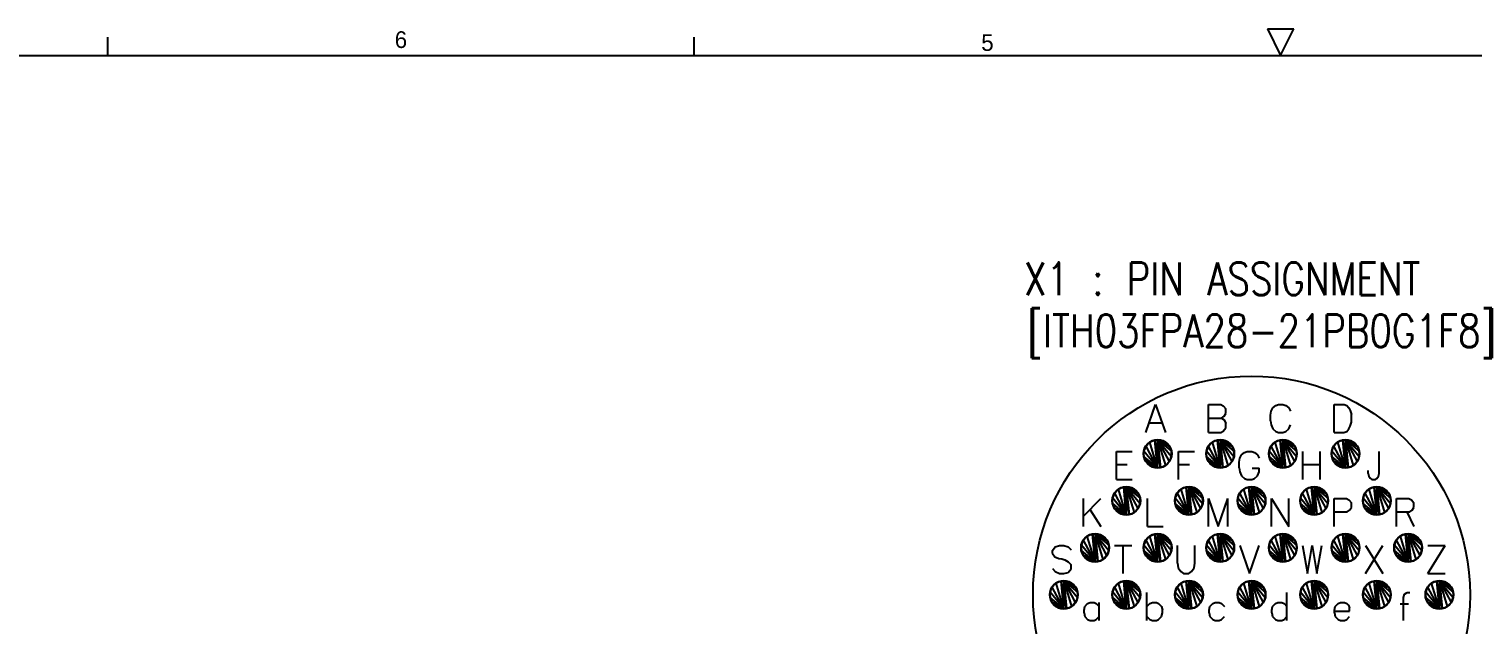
# Model space of a CAD drawing. Header units: millimetres. Extents: x 1063 to 1621, y 404 to 836.
# Drawn here: x 1199.6 to 1363.7, y 758.9 to 826.5 of the extents above; entities that cross this region are included whole.
import ezdxf

# ---------------------------------------------------------------- set-up
doc = ezdxf.new("R2010")
doc.units = ezdxf.units.MM
doc.layers.add('현배선도', color=7, linetype='Continuous')
doc.styles.add('ROMANS', font='txt', dxfattribs={"height": 0.2})
doc.styles.get("Standard").update_dxf_attribs({"font": 'txt.shx', "bigfont": 'whgtxt.shx'})

msp = doc.modelspace()

# ---------------------------------------------------------------- linework, layer by layer
at = {"color": 6, "linetype": 'Continuous'}
for p, q in [((1208.61, 823.49), (1208.61, 825.59)), ((1275.28, 823.49), (1275.28, 825.59))]:
    msp.add_line(p, q, dxfattribs=at)
at = {"color": 2, "linetype": 'Continuous'}
for p, q in [((1340.46, 826.51), (1343.46, 826.51)), ((1340.46, 826.51), (1341.96, 823.49)), ((1341.96, 823.49), (1343.46, 826.51))]:
    msp.add_line(p, q, dxfattribs=at)
at = {"color": 5, "linetype": 'Continuous'}
msp.add_line((1075.26, 823.49), (1608.66, 823.49), dxfattribs=at)
at = {"color": 7, "linetype": 'Continuous'}
for p, q in [((1326.64, 780.67), (1327.74, 783.84)), ((1327.74, 783.84), (1328.85, 780.67)), ((1333.76, 783.84), (1335.15, 783.84)), ((1333.76, 780.67), (1333.76, 783.84)), ((1335.15, 783.84), (1335.44, 783.69)), ((1335.44, 783.69), (1335.72, 783.33)), ((1335.52, 782.51), (1335.72, 782.82)), ((1335.72, 782.82), (1335.72, 783.33)), ((1340.79, 782.61), (1340.87, 783.07)), ((1340.87, 783.07), (1341.08, 783.48)), ((1341.08, 783.48), (1341.41, 783.74)), ((1341.41, 783.74), (1341.73, 783.84)), ((1341.73, 783.84), (1342.22, 783.84)), ((1342.22, 783.84), (1342.55, 783.74)), ((1342.55, 783.74), (1342.88, 783.48)), ((1342.88, 783.48), (1343.08, 783.07)), ((1348.03, 783.84), (1349.18, 783.84)), ((1348.03, 780.67), (1348.03, 783.84)), ((1349.18, 783.84), (1349.47, 783.74)), ((1349.47, 783.74), (1349.71, 783.48)), ((1349.71, 783.48), (1349.88, 783.17)), ((1349.88, 783.17), (1350, 782.71)), ((1327.01, 781.74), (1328.48, 781.74)), ((1333.76, 782.3), (1335.23, 782.3)), ((1335.23, 782.3), (1335.52, 782.51)), ((1335.23, 782.3), (1335.52, 782.1)), ((1335.44, 780.82), (1335.72, 781.18)), ((1335.52, 782.1), (1335.72, 781.69)), ((1335.72, 781.18), (1335.72, 781.69)), ((1340.79, 782), (1340.79, 782.61)), ((1340.79, 782), (1340.87, 781.54)), ((1340.87, 781.54), (1341.08, 781.08)), ((1342.88, 781.08), (1343.08, 781.54)), ((1349.71, 781.08), (1349.88, 781.38)), ((1349.88, 781.38), (1350, 781.84)), ((1350, 781.84), (1350, 782.71)), ((1327.66, 779.79), (1327.97, 778.24)), ((1327.66, 779.79), (1327.97, 778.24)), ((1333.76, 780.67), (1335.15, 780.67)), ((1334.78, 779.79), (1335.09, 778.24)), ((1334.78, 779.79), (1335.09, 778.24)), ((1335.15, 780.67), (1335.44, 780.82)), ((1341.08, 781.08), (1341.41, 780.77)), ((1341.41, 780.77), (1341.73, 780.67)), ((1341.73, 780.67), (1342.22, 780.67)), ((1341.9, 779.79), (1342.21, 778.24)), ((1341.9, 779.79), (1342.21, 778.24)), ((1342.22, 780.67), (1342.55, 780.77)), ((1342.55, 780.77), (1342.88, 781.08)), ((1348.03, 780.67), (1349.18, 780.67)), ((1349.02, 779.79), (1349.33, 778.24)), ((1349.02, 779.79), (1349.33, 778.24)), ((1349.14, 780.67), (1349.47, 780.77)), ((1349.47, 780.77), (1349.71, 781.08)), ((1323.28, 778.5), (1325.08, 778.5)), ((1323.28, 775.33), (1323.28, 778.5)), ((1327.97, 778.24), (1328.28, 776.68)), ((1327.97, 778.24), (1328.28, 776.68)), ((1330.36, 778.5), (1332.16, 778.5)), ((1330.36, 775.33), (1330.36, 778.5)), ((1335.09, 778.24), (1335.4, 776.68)), ((1335.09, 778.24), (1335.4, 776.68)), ((1337.32, 777.73), (1337.52, 778.14)), ((1337.52, 778.14), (1337.85, 778.4)), ((1337.85, 778.4), (1338.17, 778.5)), ((1338.17, 778.5), (1338.67, 778.5)), ((1338.67, 778.5), (1338.99, 778.4)), ((1338.99, 778.4), (1339.32, 778.14)), ((1339.32, 778.14), (1339.52, 777.73)), ((1342.21, 778.24), (1342.52, 776.68)), ((1342.21, 778.24), (1342.52, 776.68)), ((1344.48, 775.33), (1344.48, 778.5)), ((1346.44, 775.33), (1346.44, 778.5)), ((1349.33, 778.24), (1349.64, 776.68)), ((1349.33, 778.24), (1349.64, 776.68)), ((1353.15, 775.99), (1353.15, 778.5)), ((1323.28, 777.02), (1324.51, 777.02)), ((1330.36, 777.02), (1331.59, 777.02)), ((1337.23, 777.27), (1337.32, 777.73)), ((1337.23, 776.66), (1337.23, 777.27)), ((1337.23, 776.66), (1337.32, 776.2)), ((1338.71, 776.61), (1339.52, 776.61)), ((1339.52, 776.2), (1339.52, 776.61)), ((1344.48, 777.02), (1346.44, 777.02)), ((1351.92, 775.99), (1351.92, 776.35)), ((1323.28, 775.33), (1325.08, 775.33)), ((1337.32, 776.2), (1337.52, 775.74)), ((1337.52, 775.74), (1337.85, 775.43)), ((1337.85, 775.43), (1338.17, 775.33)), ((1338.17, 775.33), (1338.67, 775.33)), ((1338.67, 775.33), (1338.99, 775.43)), ((1338.99, 775.43), (1339.32, 775.74)), ((1339.32, 775.74), (1339.52, 776.2)), ((1351.92, 775.99), (1352, 775.69)), ((1352, 775.69), (1352.13, 775.48)), ((1352.13, 775.48), (1352.33, 775.33)), ((1352.33, 775.33), (1352.74, 775.33)), ((1352.74, 775.33), (1352.9, 775.43)), ((1352.9, 775.43), (1353.07, 775.69)), ((1353.07, 775.69), (1353.15, 775.99)), ((1319.56, 769.99), (1319.56, 773.16)), ((1319.56, 771.17), (1321.52, 773.16)), ((1324.11, 774.45), (1324.41, 772.9)), ((1324.11, 774.45), (1324.41, 772.9)), ((1326.81, 769.99), (1326.81, 773.16)), ((1331.22, 774.45), (1331.53, 772.9)), ((1331.22, 774.45), (1331.53, 772.9)), ((1333.76, 773.16), (1334.86, 769.99)), ((1333.76, 769.99), (1333.76, 773.16)), ((1334.86, 769.99), (1335.97, 773.16)), ((1335.97, 769.99), (1335.97, 773.16)), ((1338.34, 774.45), (1338.65, 772.9)), ((1338.34, 774.45), (1338.65, 772.9)), ((1340.92, 769.99), (1340.92, 773.16)), ((1340.92, 773.16), (1342.88, 769.99)), ((1342.88, 769.99), (1342.88, 773.16)), ((1345.46, 774.45), (1345.77, 772.9)), ((1345.46, 774.45), (1345.77, 772.9)), ((1348.03, 773.16), (1349.43, 773.16)), ((1348.03, 769.99), (1348.03, 773.16)), ((1349.43, 773.16), (1349.71, 773.01)), ((1349.71, 773.01), (1350, 772.65)), ((1352.58, 774.45), (1352.89, 772.9)), ((1352.58, 774.45), (1352.89, 772.9)), ((1355.15, 773.16), (1356.54, 773.16)), ((1355.15, 769.99), (1355.15, 773.16)), ((1356.54, 773.16), (1356.83, 773.01)), ((1356.83, 773.01), (1357.12, 772.65)), ((1320.3, 771.88), (1321.52, 769.99)), ((1324.41, 772.9), (1324.72, 771.34)), ((1324.41, 772.9), (1324.72, 771.34)), ((1331.53, 772.9), (1331.84, 771.34)), ((1331.53, 772.9), (1331.84, 771.34)), ((1338.65, 772.9), (1338.96, 771.34)), ((1338.65, 772.9), (1338.96, 771.34)), ((1345.77, 772.9), (1346.08, 771.34)), ((1345.77, 772.9), (1346.08, 771.34)), ((1348.03, 771.63), (1349.51, 771.63)), ((1349.51, 771.63), (1349.79, 771.83)), ((1349.79, 771.83), (1350, 772.14)), ((1350, 772.14), (1350, 772.65)), ((1352.89, 772.9), (1353.2, 771.34)), ((1352.89, 772.9), (1353.2, 771.34)), ((1355.15, 771.63), (1356.63, 771.63)), ((1356.3, 771.63), (1357.12, 769.99)), ((1356.63, 771.63), (1356.91, 771.83)), ((1356.91, 771.83), (1357.12, 772.14)), ((1357.12, 772.14), (1357.12, 772.65)), ((1326.81, 769.99), (1328.61, 769.99)), ((1320.55, 769.11), (1320.86, 767.56)), ((1320.55, 769.11), (1320.86, 767.56)), ((1327.66, 769.11), (1327.97, 767.56)), ((1327.66, 769.11), (1327.97, 767.56)), ((1334.78, 769.11), (1335.09, 767.56)), ((1334.78, 769.11), (1335.09, 767.56)), ((1341.9, 769.11), (1342.21, 767.56)), ((1341.9, 769.11), (1342.21, 767.56)), ((1349.02, 769.11), (1349.33, 767.56)), ((1349.02, 769.11), (1349.33, 767.56)), ((1356.14, 769.11), (1356.45, 767.56)), ((1356.14, 769.11), (1356.45, 767.56)), ((1316, 767.26), (1316.33, 767.67)), ((1316, 766.9), (1316, 767.26)), ((1316, 766.9), (1316.29, 766.54)), ((1316.29, 766.54), (1316.74, 766.34)), ((1316.33, 767.67), (1316.82, 767.82)), ((1316.82, 767.82), (1317.31, 767.82)), ((1317.31, 767.82), (1317.8, 767.67)), ((1317.8, 767.67), (1318.13, 767.31)), ((1320.86, 767.56), (1321.16, 766)), ((1320.86, 767.56), (1321.16, 766)), ((1323.08, 767.82), (1325.05, 767.82)), ((1324.06, 764.65), (1324.06, 767.82)), ((1327.97, 767.56), (1328.28, 766)), ((1327.97, 767.56), (1328.28, 766)), ((1330.24, 765.83), (1330.24, 767.82)), ((1332.2, 765.83), (1332.2, 767.82)), ((1335.09, 767.56), (1335.4, 766)), ((1335.09, 767.56), (1335.4, 766)), ((1337.32, 767.82), (1338.42, 764.65)), ((1338.42, 764.65), (1339.52, 767.82)), ((1342.21, 767.56), (1342.52, 766)), ((1342.21, 767.56), (1342.52, 766)), ((1344.43, 767.82), (1345.01, 764.65)), ((1345.01, 764.65), (1345.54, 767.82)), ((1345.54, 767.82), (1346.07, 764.65)), ((1346.07, 764.65), (1346.64, 767.82)), ((1349.33, 767.56), (1349.64, 766)), ((1349.33, 767.56), (1349.64, 766)), ((1351.59, 767.82), (1353.56, 764.65)), ((1351.59, 764.65), (1353.56, 767.82)), ((1356.45, 767.56), (1356.76, 766)), ((1356.45, 767.56), (1356.76, 766)), ((1358.71, 767.82), (1360.68, 767.82)), ((1358.71, 764.65), (1360.68, 767.82)), ((1316, 765.21), (1316.33, 764.86)), ((1316.33, 764.86), (1316.82, 764.65)), ((1316.74, 766.34), (1317.06, 766.29)), ((1317.06, 766.29), (1317.43, 766.19)), ((1317.31, 764.65), (1317.8, 764.75)), ((1317.43, 766.19), (1317.8, 765.98)), ((1317.8, 765.98), (1318.13, 765.62)), ((1317.8, 764.75), (1318.13, 765.16)), ((1318.13, 765.16), (1318.13, 765.62)), ((1330.24, 765.83), (1330.32, 765.27)), ((1330.32, 765.27), (1330.61, 764.86)), ((1330.61, 764.86), (1330.93, 764.65)), ((1331.51, 764.65), (1331.83, 764.86)), ((1331.83, 764.86), (1332.12, 765.27)), ((1332.12, 765.27), (1332.2, 765.83)), ((1316.82, 764.65), (1317.31, 764.65)), ((1316.99, 763.77), (1317.3, 762.22)), ((1316.99, 763.77), (1317.3, 762.22)), ((1324.11, 763.77), (1324.41, 762.22)), ((1324.11, 763.77), (1324.41, 762.22)), ((1330.93, 764.65), (1331.51, 764.65)), ((1331.22, 763.77), (1331.53, 762.22)), ((1331.22, 763.77), (1331.53, 762.22)), ((1338.34, 763.77), (1338.65, 762.22)), ((1338.34, 763.77), (1338.65, 762.22)), ((1345.46, 763.77), (1345.77, 762.22)), ((1345.46, 763.77), (1345.77, 762.22)), ((1352.58, 763.77), (1352.89, 762.22)), ((1352.58, 763.77), (1352.89, 762.22)), ((1358.71, 764.65), (1360.68, 764.65)), ((1359.7, 763.77), (1360.01, 762.22)), ((1359.7, 763.77), (1360.01, 762.22)), ((1317.3, 762.22), (1317.61, 760.66)), ((1317.3, 762.22), (1317.61, 760.66)), ((1324.41, 762.22), (1324.72, 760.66)), ((1324.41, 762.22), (1324.72, 760.66)), ((1326.76, 759.3), (1326.76, 762.47)), ((1331.53, 762.22), (1331.84, 760.66)), ((1331.53, 762.22), (1331.84, 760.66)), ((1338.65, 762.22), (1338.96, 760.66)), ((1338.65, 762.22), (1338.96, 760.66)), ((1342.67, 759.3), (1342.67, 762.47)), ((1345.77, 762.22), (1346.08, 760.66)), ((1345.77, 762.22), (1346.08, 760.66)), ((1352.89, 762.22), (1353.2, 760.66)), ((1352.89, 762.22), (1353.2, 760.66)), ((1355.93, 761.91), (1356.05, 762.31)), ((1355.93, 759.3), (1355.93, 761.91)), ((1356.05, 762.31), (1356.34, 762.47)), ((1356.34, 762.47), (1356.63, 762.47)), ((1360.01, 762.22), (1360.32, 760.66)), ((1360.01, 762.22), (1360.32, 760.66)), ((1319.6, 760.47), (1319.68, 760.88)), ((1319.6, 760.17), (1319.6, 760.47)), ((1319.6, 760.17), (1319.68, 759.76)), ((1319.68, 760.88), (1320.01, 761.24)), ((1320.01, 761.24), (1320.3, 761.34)), ((1320.3, 761.34), (1320.75, 761.34)), ((1320.75, 761.34), (1320.99, 761.24)), ((1320.99, 761.24), (1321.32, 760.88)), ((1321.32, 759.3), (1321.32, 761.34)), ((1326.76, 760.88), (1327.09, 761.24)), ((1327.09, 761.24), (1327.38, 761.34)), ((1327.38, 761.34), (1327.83, 761.34)), ((1327.83, 761.34), (1328.07, 761.24)), ((1328.07, 761.24), (1328.4, 760.88)), ((1328.4, 760.88), (1328.52, 760.47)), ((1328.4, 759.76), (1328.52, 760.17)), ((1328.52, 760.17), (1328.52, 760.47)), ((1333.84, 760.47), (1333.92, 760.88)), ((1333.84, 760.17), (1333.84, 760.47)), ((1333.84, 760.17), (1333.92, 759.76)), ((1333.92, 760.88), (1334.25, 761.24)), ((1334.25, 761.24), (1334.53, 761.34)), ((1334.53, 761.34), (1334.98, 761.34)), ((1334.98, 761.34), (1335.23, 761.24)), ((1335.23, 761.24), (1335.56, 760.88)), ((1340.96, 760.47), (1341.04, 760.88)), ((1340.96, 760.17), (1340.96, 760.47)), ((1340.96, 760.17), (1341.04, 759.76)), ((1341.04, 760.88), (1341.37, 761.24)), ((1341.37, 761.24), (1341.65, 761.34)), ((1341.65, 761.34), (1342.1, 761.34)), ((1342.1, 761.34), (1342.35, 761.24)), ((1342.35, 761.24), (1342.67, 760.88)), ((1348.08, 760.47), (1348.16, 760.88)), ((1348.08, 760.17), (1348.08, 760.47)), ((1348.08, 760.37), (1349.79, 760.37)), ((1348.08, 760.17), (1348.16, 759.76)), ((1348.16, 760.88), (1348.48, 761.24)), ((1348.48, 761.24), (1348.77, 761.34)), ((1348.77, 761.34), (1349.22, 761.34)), ((1349.22, 761.34), (1349.47, 761.24)), ((1349.47, 761.24), (1349.67, 761.04)), ((1349.67, 761.04), (1349.79, 760.73)), ((1349.79, 760.37), (1349.79, 760.73)), ((1355.56, 761.19), (1356.5, 761.19)), ((1319.68, 759.76), (1320.01, 759.4)), ((1320.01, 759.4), (1320.3, 759.3)), ((1320.3, 759.3), (1320.75, 759.3)), ((1320.75, 759.3), (1320.99, 759.4)), ((1320.99, 759.4), (1321.32, 759.76)), ((1326.76, 759.76), (1327.09, 759.4)), ((1327.09, 759.4), (1327.38, 759.3)), ((1327.38, 759.3), (1327.83, 759.3)), ((1327.83, 759.3), (1328.07, 759.4)), ((1328.07, 759.4), (1328.4, 759.76)), ((1333.92, 759.76), (1334.25, 759.4)), ((1334.25, 759.4), (1334.53, 759.3)), ((1334.53, 759.3), (1334.98, 759.3)), ((1334.98, 759.3), (1335.23, 759.4)), ((1335.23, 759.4), (1335.56, 759.76)), ((1341.04, 759.76), (1341.37, 759.4)), ((1341.37, 759.4), (1341.65, 759.3)), ((1341.65, 759.3), (1342.1, 759.3)), ((1342.1, 759.3), (1342.35, 759.4)), ((1342.35, 759.4), (1342.67, 759.76)), ((1348.16, 759.76), (1348.48, 759.4)), ((1348.48, 759.4), (1348.77, 759.3)), ((1348.77, 759.3), (1349.22, 759.3)), ((1349.22, 759.3), (1349.47, 759.4)), ((1349.47, 759.4), (1349.79, 759.76))]:
    msp.add_line(p, q, dxfattribs=at)
for points in [[(1327.97, 776.65), (1326.66, 779.12), (1326.85, 779.36), (1327.09, 779.55)], [(1327.97, 776.65), (1327.09, 779.55), (1327.37, 779.7), (1327.66, 779.79)], [(1327.97, 779.82), (1327.97, 778.24), (1327.66, 779.79)], [(1327.97, 776.65), (1327.66, 779.79), (1327.97, 778.24)], [(1327.97, 779.82), (1328.28, 779.79), (1328.58, 779.7), (1328.86, 779.55)], [(1327.97, 779.82), (1328.86, 779.55), (1329.1, 779.36), (1329.29, 779.12)], [(1327.97, 779.82), (1329.29, 779.12), (1329.44, 778.84), (1329.53, 778.55)], [(1327.97, 779.82), (1329.53, 778.55), (1329.56, 778.24), (1329.53, 777.93)], [(1327.97, 779.82), (1329.53, 777.93), (1329.44, 777.63), (1329.29, 777.36)], [(1327.97, 779.82), (1329.29, 777.36), (1329.1, 777.11), (1328.86, 776.92)], [(1327.97, 779.82), (1328.86, 776.92), (1328.58, 776.77), (1328.28, 776.68)], [(1327.97, 779.82), (1328.28, 776.68), (1327.97, 778.24)], [(1335.09, 776.65), (1333.77, 779.12), (1333.97, 779.36), (1334.21, 779.55)], [(1335.09, 776.65), (1334.21, 779.55), (1334.49, 779.7), (1334.78, 779.79)], [(1335.09, 779.82), (1335.09, 778.24), (1334.78, 779.79)], [(1335.09, 776.65), (1334.78, 779.79), (1335.09, 778.24)], [(1335.09, 779.82), (1335.4, 779.79), (1335.7, 779.7), (1335.97, 779.55)], [(1335.09, 779.82), (1335.97, 779.55), (1336.21, 779.36), (1336.41, 779.12)], [(1335.09, 779.82), (1336.41, 779.12), (1336.56, 778.84), (1336.65, 778.55)], [(1335.09, 779.82), (1336.65, 778.55), (1336.68, 778.24), (1336.65, 777.93)], [(1335.09, 779.82), (1336.65, 777.93), (1336.56, 777.63), (1336.41, 777.36)], [(1335.09, 779.82), (1336.41, 777.36), (1336.21, 777.11), (1335.97, 776.92)], [(1335.09, 779.82), (1335.97, 776.92), (1335.7, 776.77), (1335.4, 776.68)], [(1335.09, 779.82), (1335.4, 776.68), (1335.09, 778.24)], [(1342.21, 776.65), (1340.89, 779.12), (1341.09, 779.36), (1341.33, 779.55)], [(1342.21, 776.65), (1341.33, 779.55), (1341.6, 779.7), (1341.9, 779.79)], [(1342.21, 779.82), (1342.21, 778.24), (1341.9, 779.79)], [(1342.21, 776.65), (1341.9, 779.79), (1342.21, 778.24)], [(1342.21, 779.82), (1342.52, 779.79), (1342.82, 779.7), (1343.09, 779.55)], [(1342.21, 779.82), (1343.09, 779.55), (1343.33, 779.36), (1343.53, 779.12)], [(1342.21, 779.82), (1343.53, 779.12), (1343.68, 778.84), (1343.77, 778.55)], [(1342.21, 779.82), (1343.77, 778.55), (1343.8, 778.24), (1343.77, 777.93)], [(1342.21, 779.82), (1343.77, 777.93), (1343.68, 777.63), (1343.53, 777.36)], [(1342.21, 779.82), (1343.53, 777.36), (1343.33, 777.11), (1343.09, 776.92)], [(1342.21, 779.82), (1343.09, 776.92), (1342.82, 776.77), (1342.52, 776.68)], [(1342.21, 779.82), (1342.52, 776.68), (1342.21, 778.24)], [(1349.33, 776.65), (1348.01, 779.12), (1348.21, 779.36), (1348.45, 779.55)], [(1349.33, 776.65), (1348.45, 779.55), (1348.72, 779.7), (1349.02, 779.79)], [(1349.33, 779.82), (1349.33, 778.24), (1349.02, 779.79)], [(1349.33, 776.65), (1349.02, 779.79), (1349.33, 778.24)], [(1349.33, 779.82), (1349.64, 779.79), (1349.94, 779.7), (1350.21, 779.55)], [(1349.33, 779.82), (1350.21, 779.55), (1350.45, 779.36), (1350.65, 779.12)], [(1349.33, 779.82), (1350.65, 779.12), (1350.8, 778.84), (1350.89, 778.55)], [(1349.33, 779.82), (1350.89, 778.55), (1350.92, 778.24), (1350.89, 777.93)], [(1349.33, 779.82), (1350.89, 777.93), (1350.8, 777.63), (1350.65, 777.36)], [(1349.33, 779.82), (1350.65, 777.36), (1350.45, 777.11), (1350.21, 776.92)], [(1349.33, 779.82), (1350.21, 776.92), (1349.94, 776.77), (1349.64, 776.68)], [(1349.33, 779.82), (1349.64, 776.68), (1349.33, 778.24)], [(1327.97, 776.65), (1326.42, 777.93), (1326.39, 778.24), (1326.42, 778.55)], [(1327.97, 776.65), (1326.42, 778.55), (1326.51, 778.84), (1326.66, 779.12)], [(1327.97, 776.65), (1326.66, 777.36), (1326.51, 777.63), (1326.42, 777.93)], [(1327.97, 776.65), (1327.97, 778.24), (1328.28, 776.68)], [(1335.09, 776.65), (1333.54, 777.93), (1333.51, 778.24), (1333.54, 778.55)], [(1335.09, 776.65), (1333.54, 778.55), (1333.63, 778.84), (1333.77, 779.12)], [(1335.09, 776.65), (1333.77, 777.36), (1333.63, 777.63), (1333.54, 777.93)], [(1335.09, 776.65), (1335.09, 778.24), (1335.4, 776.68)], [(1342.21, 776.65), (1340.66, 777.93), (1340.63, 778.24), (1340.66, 778.55)], [(1342.21, 776.65), (1340.66, 778.55), (1340.75, 778.84), (1340.89, 779.12)], [(1342.21, 776.65), (1340.89, 777.36), (1340.75, 777.63), (1340.66, 777.93)], [(1342.21, 776.65), (1342.21, 778.24), (1342.52, 776.68)], [(1349.33, 776.65), (1347.77, 777.93), (1347.74, 778.24), (1347.77, 778.55)], [(1349.33, 776.65), (1347.77, 778.55), (1347.87, 778.84), (1348.01, 779.12)], [(1349.33, 776.65), (1348.01, 777.36), (1347.87, 777.63), (1347.77, 777.93)], [(1349.33, 776.65), (1349.33, 778.24), (1349.64, 776.68)], [(1327.97, 776.65), (1327.09, 776.92), (1326.85, 777.11), (1326.66, 777.36)], [(1327.97, 776.65), (1327.66, 776.68), (1327.37, 776.77), (1327.09, 776.92)], [(1335.09, 776.65), (1334.21, 776.92), (1333.97, 777.11), (1333.77, 777.36)], [(1335.09, 776.65), (1334.78, 776.68), (1334.49, 776.77), (1334.21, 776.92)], [(1342.21, 776.65), (1341.33, 776.92), (1341.09, 777.11), (1340.89, 777.36)], [(1342.21, 776.65), (1341.9, 776.68), (1341.6, 776.77), (1341.33, 776.92)], [(1349.33, 776.65), (1348.45, 776.92), (1348.21, 777.11), (1348.01, 777.36)], [(1349.33, 776.65), (1349.02, 776.68), (1348.72, 776.77), (1348.45, 776.92)], [(1324.41, 771.31), (1322.86, 772.59), (1322.83, 772.9), (1322.86, 773.21)], [(1324.41, 771.31), (1322.86, 773.21), (1322.95, 773.5), (1323.1, 773.78)], [(1324.41, 771.31), (1323.1, 773.78), (1323.29, 774.02), (1323.53, 774.22)], [(1324.41, 771.31), (1323.53, 774.22), (1323.81, 774.36), (1324.11, 774.45)], [(1324.41, 774.48), (1324.41, 772.9), (1324.11, 774.45)], [(1324.41, 771.31), (1324.11, 774.45), (1324.41, 772.9)], [(1324.41, 774.48), (1324.72, 774.45), (1325.02, 774.36), (1325.3, 774.22)], [(1324.41, 774.48), (1325.3, 774.22), (1325.54, 774.02), (1325.73, 773.78)], [(1324.41, 774.48), (1325.73, 773.78), (1325.88, 773.5), (1325.97, 773.21)], [(1324.41, 774.48), (1325.97, 773.21), (1326, 772.9), (1325.97, 772.59)], [(1324.41, 774.48), (1325.97, 772.59), (1325.88, 772.29), (1325.73, 772.02)], [(1324.41, 774.48), (1325.73, 772.02), (1325.54, 771.78), (1325.3, 771.58)], [(1324.41, 774.48), (1325.3, 771.58), (1325.02, 771.43), (1324.72, 771.34)], [(1324.41, 774.48), (1324.72, 771.34), (1324.41, 772.9)], [(1331.53, 771.31), (1329.98, 772.59), (1329.95, 772.9), (1329.98, 773.21)], [(1331.53, 771.31), (1329.98, 773.21), (1330.07, 773.5), (1330.22, 773.78)], [(1331.53, 771.31), (1330.22, 773.78), (1330.41, 774.02), (1330.65, 774.22)], [(1331.53, 771.31), (1330.65, 774.22), (1330.93, 774.36), (1331.22, 774.45)], [(1331.53, 774.48), (1331.53, 772.9), (1331.22, 774.45)], [(1331.53, 771.31), (1331.22, 774.45), (1331.53, 772.9)], [(1331.53, 774.48), (1331.84, 774.45), (1332.14, 774.36), (1332.41, 774.22)], [(1331.53, 774.48), (1332.41, 774.22), (1332.65, 774.02), (1332.85, 773.78)], [(1331.53, 774.48), (1332.85, 773.78), (1333, 773.5), (1333.09, 773.21)], [(1331.53, 774.48), (1333.09, 773.21), (1333.12, 772.9), (1333.09, 772.59)], [(1331.53, 774.48), (1333.09, 772.59), (1333, 772.29), (1332.85, 772.02)], [(1331.53, 774.48), (1332.85, 772.02), (1332.65, 771.78), (1332.41, 771.58)], [(1331.53, 774.48), (1332.41, 771.58), (1332.14, 771.43), (1331.84, 771.34)], [(1331.53, 774.48), (1331.84, 771.34), (1331.53, 772.9)], [(1338.65, 771.31), (1337.1, 772.59), (1337.07, 772.9), (1337.1, 773.21)], [(1338.65, 771.31), (1337.1, 773.21), (1337.19, 773.5), (1337.33, 773.78)], [(1338.65, 771.31), (1337.33, 773.78), (1337.53, 774.02), (1337.77, 774.22)], [(1338.65, 771.31), (1337.77, 774.22), (1338.05, 774.36), (1338.34, 774.45)], [(1338.65, 774.48), (1338.65, 772.9), (1338.34, 774.45)], [(1338.65, 771.31), (1338.34, 774.45), (1338.65, 772.9)], [(1338.65, 774.48), (1338.96, 774.45), (1339.26, 774.36), (1339.53, 774.22)], [(1338.65, 774.48), (1339.53, 774.22), (1339.77, 774.02), (1339.97, 773.78)], [(1338.65, 774.48), (1339.97, 773.78), (1340.12, 773.5), (1340.21, 773.21)], [(1338.65, 774.48), (1340.21, 773.21), (1340.24, 772.9), (1340.21, 772.59)], [(1338.65, 774.48), (1340.21, 772.59), (1340.12, 772.29), (1339.97, 772.02)], [(1338.65, 774.48), (1339.97, 772.02), (1339.77, 771.78), (1339.53, 771.58)], [(1338.65, 774.48), (1339.53, 771.58), (1339.26, 771.43), (1338.96, 771.34)], [(1338.65, 774.48), (1338.96, 771.34), (1338.65, 772.9)], [(1345.77, 771.31), (1344.22, 772.59), (1344.19, 772.9), (1344.22, 773.21)], [(1345.77, 771.31), (1344.22, 773.21), (1344.31, 773.5), (1344.45, 773.78)], [(1345.77, 771.31), (1344.45, 773.78), (1344.65, 774.02), (1344.89, 774.22)], [(1345.77, 771.31), (1344.89, 774.22), (1345.16, 774.36), (1345.46, 774.45)], [(1345.77, 774.48), (1345.77, 772.9), (1345.46, 774.45)], [(1345.77, 771.31), (1345.46, 774.45), (1345.77, 772.9)], [(1345.77, 774.48), (1346.08, 774.45), (1346.38, 774.36), (1346.65, 774.22)], [(1345.77, 774.48), (1346.65, 774.22), (1346.89, 774.02), (1347.09, 773.78)], [(1345.77, 774.48), (1347.09, 773.78), (1347.24, 773.5), (1347.33, 773.21)], [(1345.77, 774.48), (1347.33, 773.21), (1347.36, 772.9), (1347.33, 772.59)], [(1345.77, 774.48), (1347.33, 772.59), (1347.24, 772.29), (1347.09, 772.02)], [(1345.77, 774.48), (1347.09, 772.02), (1346.89, 771.78), (1346.65, 771.58)], [(1345.77, 774.48), (1346.65, 771.58), (1346.38, 771.43), (1346.08, 771.34)], [(1345.77, 774.48), (1346.08, 771.34), (1345.77, 772.9)], [(1352.89, 771.31), (1351.33, 772.59), (1351.3, 772.9), (1351.33, 773.21)], [(1352.89, 771.31), (1351.33, 773.21), (1351.42, 773.5), (1351.57, 773.78)], [(1352.89, 771.31), (1351.57, 773.78), (1351.77, 774.02), (1352.01, 774.22)], [(1352.89, 771.31), (1352.01, 774.22), (1352.28, 774.36), (1352.58, 774.45)], [(1352.89, 774.48), (1352.89, 772.9), (1352.58, 774.45)], [(1352.89, 771.31), (1352.58, 774.45), (1352.89, 772.9)], [(1352.89, 774.48), (1353.2, 774.45), (1353.5, 774.36), (1353.77, 774.22)], [(1352.89, 774.48), (1353.77, 774.22), (1354.01, 774.02), (1354.21, 773.78)], [(1352.89, 774.48), (1354.21, 773.78), (1354.35, 773.5), (1354.44, 773.21)], [(1352.89, 774.48), (1354.44, 773.21), (1354.48, 772.9), (1354.44, 772.59)], [(1352.89, 774.48), (1354.44, 772.59), (1354.35, 772.29), (1354.21, 772.02)], [(1352.89, 774.48), (1354.21, 772.02), (1354.01, 771.78), (1353.77, 771.58)], [(1352.89, 774.48), (1353.77, 771.58), (1353.5, 771.43), (1353.2, 771.34)], [(1352.89, 774.48), (1353.2, 771.34), (1352.89, 772.9)], [(1324.41, 771.31), (1323.1, 772.02), (1322.95, 772.29), (1322.86, 772.59)], [(1324.41, 771.31), (1323.53, 771.58), (1323.29, 771.78), (1323.1, 772.02)], [(1324.41, 771.31), (1324.11, 771.34), (1323.81, 771.43), (1323.53, 771.58)], [(1324.41, 771.31), (1324.41, 772.9), (1324.72, 771.34)], [(1331.53, 771.31), (1330.22, 772.02), (1330.07, 772.29), (1329.98, 772.59)], [(1331.53, 771.31), (1330.65, 771.58), (1330.41, 771.78), (1330.22, 772.02)], [(1331.53, 771.31), (1331.22, 771.34), (1330.93, 771.43), (1330.65, 771.58)], [(1331.53, 771.31), (1331.53, 772.9), (1331.84, 771.34)], [(1338.65, 771.31), (1337.33, 772.02), (1337.19, 772.29), (1337.1, 772.59)], [(1338.65, 771.31), (1337.77, 771.58), (1337.53, 771.78), (1337.33, 772.02)], [(1338.65, 771.31), (1338.34, 771.34), (1338.05, 771.43), (1337.77, 771.58)], [(1338.65, 771.31), (1338.65, 772.9), (1338.96, 771.34)], [(1345.77, 771.31), (1344.45, 772.02), (1344.31, 772.29), (1344.22, 772.59)], [(1345.77, 771.31), (1344.89, 771.58), (1344.65, 771.78), (1344.45, 772.02)], [(1345.77, 771.31), (1345.46, 771.34), (1345.16, 771.43), (1344.89, 771.58)], [(1345.77, 771.31), (1345.77, 772.9), (1346.08, 771.34)], [(1352.89, 771.31), (1351.57, 772.02), (1351.42, 772.29), (1351.33, 772.59)], [(1352.89, 771.31), (1352.01, 771.58), (1351.77, 771.78), (1351.57, 772.02)], [(1352.89, 771.31), (1352.58, 771.34), (1352.28, 771.43), (1352.01, 771.58)], [(1352.89, 771.31), (1352.89, 772.9), (1353.2, 771.34)], [(1320.86, 765.97), (1319.3, 767.87), (1319.39, 768.16), (1319.54, 768.44)], [(1320.86, 765.97), (1319.54, 768.44), (1319.73, 768.68), (1319.97, 768.88)], [(1320.86, 765.97), (1319.97, 768.88), (1320.25, 769.02), (1320.55, 769.11)], [(1320.86, 769.14), (1320.86, 767.56), (1320.55, 769.11)], [(1320.86, 765.97), (1320.55, 769.11), (1320.86, 767.56)], [(1320.86, 769.14), (1321.16, 769.11), (1321.46, 769.02), (1321.74, 768.88)], [(1320.86, 769.14), (1321.74, 768.88), (1321.98, 768.68), (1322.17, 768.44)], [(1320.86, 769.14), (1322.17, 768.44), (1322.32, 768.16), (1322.41, 767.87)], [(1320.86, 769.14), (1322.41, 767.87), (1322.44, 767.56), (1322.41, 767.25)], [(1320.86, 769.14), (1322.41, 767.25), (1322.32, 766.95), (1322.17, 766.68)], [(1320.86, 769.14), (1322.17, 766.68), (1321.98, 766.44), (1321.74, 766.24)], [(1320.86, 769.14), (1321.74, 766.24), (1321.46, 766.09), (1321.16, 766)], [(1320.86, 769.14), (1321.16, 766), (1320.86, 767.56)], [(1327.97, 765.97), (1326.42, 767.87), (1326.51, 768.16), (1326.66, 768.44)], [(1327.97, 765.97), (1326.66, 768.44), (1326.85, 768.68), (1327.09, 768.88)], [(1327.97, 765.97), (1327.09, 768.88), (1327.37, 769.02), (1327.66, 769.11)], [(1327.97, 769.14), (1327.97, 767.56), (1327.66, 769.11)], [(1327.97, 765.97), (1327.66, 769.11), (1327.97, 767.56)], [(1327.97, 769.14), (1328.28, 769.11), (1328.58, 769.02), (1328.86, 768.88)], [(1327.97, 769.14), (1328.86, 768.88), (1329.1, 768.68), (1329.29, 768.44)], [(1327.97, 769.14), (1329.29, 768.44), (1329.44, 768.16), (1329.53, 767.87)], [(1327.97, 769.14), (1329.53, 767.87), (1329.56, 767.56), (1329.53, 767.25)], [(1327.97, 769.14), (1329.53, 767.25), (1329.44, 766.95), (1329.29, 766.68)], [(1327.97, 769.14), (1329.29, 766.68), (1329.1, 766.44), (1328.86, 766.24)], [(1327.97, 769.14), (1328.86, 766.24), (1328.58, 766.09), (1328.28, 766)], [(1327.97, 769.14), (1328.28, 766), (1327.97, 767.56)], [(1335.09, 765.97), (1333.54, 767.87), (1333.63, 768.16), (1333.77, 768.44)], [(1335.09, 765.97), (1333.77, 768.44), (1333.97, 768.68), (1334.21, 768.88)], [(1335.09, 765.97), (1334.21, 768.88), (1334.49, 769.02), (1334.78, 769.11)], [(1335.09, 769.14), (1335.09, 767.56), (1334.78, 769.11)], [(1335.09, 765.97), (1334.78, 769.11), (1335.09, 767.56)], [(1335.09, 769.14), (1335.4, 769.11), (1335.7, 769.02), (1335.97, 768.88)], [(1335.09, 769.14), (1335.97, 768.88), (1336.21, 768.68), (1336.41, 768.44)], [(1335.09, 769.14), (1336.41, 768.44), (1336.56, 768.16), (1336.65, 767.87)], [(1335.09, 769.14), (1336.65, 767.87), (1336.68, 767.56), (1336.65, 767.25)], [(1335.09, 769.14), (1336.65, 767.25), (1336.56, 766.95), (1336.41, 766.68)], [(1335.09, 769.14), (1336.41, 766.68), (1336.21, 766.44), (1335.97, 766.24)], [(1335.09, 769.14), (1335.97, 766.24), (1335.7, 766.09), (1335.4, 766)], [(1335.09, 769.14), (1335.4, 766), (1335.09, 767.56)], [(1342.21, 765.97), (1340.66, 767.87), (1340.75, 768.16), (1340.89, 768.44)], [(1342.21, 765.97), (1340.89, 768.44), (1341.09, 768.68), (1341.33, 768.88)], [(1342.21, 765.97), (1341.33, 768.88), (1341.6, 769.02), (1341.9, 769.11)], [(1342.21, 769.14), (1342.21, 767.56), (1341.9, 769.11)], [(1342.21, 765.97), (1341.9, 769.11), (1342.21, 767.56)], [(1342.21, 769.14), (1342.52, 769.11), (1342.82, 769.02), (1343.09, 768.88)], [(1342.21, 769.14), (1343.09, 768.88), (1343.33, 768.68), (1343.53, 768.44)], [(1342.21, 769.14), (1343.53, 768.44), (1343.68, 768.16), (1343.77, 767.87)], [(1342.21, 769.14), (1343.77, 767.87), (1343.8, 767.56), (1343.77, 767.25)], [(1342.21, 769.14), (1343.77, 767.25), (1343.68, 766.95), (1343.53, 766.68)], [(1342.21, 769.14), (1343.53, 766.68), (1343.33, 766.44), (1343.09, 766.24)], [(1342.21, 769.14), (1343.09, 766.24), (1342.82, 766.09), (1342.52, 766)], [(1342.21, 769.14), (1342.52, 766), (1342.21, 767.56)], [(1349.33, 765.97), (1347.77, 767.87), (1347.87, 768.16), (1348.01, 768.44)], [(1349.33, 765.97), (1348.01, 768.44), (1348.21, 768.68), (1348.45, 768.88)], [(1349.33, 765.97), (1348.45, 768.88), (1348.72, 769.02), (1349.02, 769.11)], [(1349.33, 769.14), (1349.33, 767.56), (1349.02, 769.11)], [(1349.33, 765.97), (1349.02, 769.11), (1349.33, 767.56)], [(1349.33, 769.14), (1349.64, 769.11), (1349.94, 769.02), (1350.21, 768.88)], [(1349.33, 769.14), (1350.21, 768.88), (1350.45, 768.68), (1350.65, 768.44)], [(1349.33, 769.14), (1350.65, 768.44), (1350.8, 768.16), (1350.89, 767.87)], [(1349.33, 769.14), (1350.89, 767.87), (1350.92, 767.56), (1350.89, 767.25)], [(1349.33, 769.14), (1350.89, 767.25), (1350.8, 766.95), (1350.65, 766.68)], [(1349.33, 769.14), (1350.65, 766.68), (1350.45, 766.44), (1350.21, 766.24)], [(1349.33, 769.14), (1350.21, 766.24), (1349.94, 766.09), (1349.64, 766)], [(1349.33, 769.14), (1349.64, 766), (1349.33, 767.56)], [(1356.45, 765.97), (1354.89, 767.87), (1354.98, 768.16), (1355.13, 768.44)], [(1356.45, 765.97), (1355.13, 768.44), (1355.33, 768.68), (1355.57, 768.88)], [(1356.45, 765.97), (1355.57, 768.88), (1355.84, 769.02), (1356.14, 769.11)], [(1356.45, 769.14), (1356.45, 767.56), (1356.14, 769.11)], [(1356.45, 765.97), (1356.14, 769.11), (1356.45, 767.56)], [(1356.45, 769.14), (1356.76, 769.11), (1357.06, 769.02), (1357.33, 768.88)], [(1356.45, 769.14), (1357.33, 768.88), (1357.57, 768.68), (1357.77, 768.44)], [(1356.45, 769.14), (1357.77, 768.44), (1357.91, 768.16), (1358, 767.87)], [(1356.45, 769.14), (1358, 767.87), (1358.03, 767.56), (1358, 767.25)], [(1356.45, 769.14), (1358, 767.25), (1357.91, 766.95), (1357.77, 766.68)], [(1356.45, 769.14), (1357.77, 766.68), (1357.57, 766.44), (1357.33, 766.24)], [(1356.45, 769.14), (1357.33, 766.24), (1357.06, 766.09), (1356.76, 766)], [(1356.45, 769.14), (1356.76, 766), (1356.45, 767.56)], [(1320.86, 765.97), (1319.3, 767.25), (1319.27, 767.56), (1319.3, 767.87)], [(1320.86, 765.97), (1319.54, 766.68), (1319.39, 766.95), (1319.3, 767.25)], [(1320.86, 765.97), (1319.97, 766.24), (1319.73, 766.44), (1319.54, 766.68)], [(1320.86, 765.97), (1320.86, 767.56), (1321.16, 766)], [(1327.97, 765.97), (1326.42, 767.25), (1326.39, 767.56), (1326.42, 767.87)], [(1327.97, 765.97), (1326.66, 766.68), (1326.51, 766.95), (1326.42, 767.25)], [(1327.97, 765.97), (1327.09, 766.24), (1326.85, 766.44), (1326.66, 766.68)], [(1327.97, 765.97), (1327.97, 767.56), (1328.28, 766)], [(1335.09, 765.97), (1333.54, 767.25), (1333.51, 767.56), (1333.54, 767.87)], [(1335.09, 765.97), (1333.77, 766.68), (1333.63, 766.95), (1333.54, 767.25)], [(1335.09, 765.97), (1334.21, 766.24), (1333.97, 766.44), (1333.77, 766.68)], [(1335.09, 765.97), (1335.09, 767.56), (1335.4, 766)], [(1342.21, 765.97), (1340.66, 767.25), (1340.63, 767.56), (1340.66, 767.87)], [(1342.21, 765.97), (1340.89, 766.68), (1340.75, 766.95), (1340.66, 767.25)], [(1342.21, 765.97), (1341.33, 766.24), (1341.09, 766.44), (1340.89, 766.68)], [(1342.21, 765.97), (1342.21, 767.56), (1342.52, 766)], [(1349.33, 765.97), (1347.77, 767.25), (1347.74, 767.56), (1347.77, 767.87)], [(1349.33, 765.97), (1348.01, 766.68), (1347.87, 766.95), (1347.77, 767.25)], [(1349.33, 765.97), (1348.45, 766.24), (1348.21, 766.44), (1348.01, 766.68)], [(1349.33, 765.97), (1349.33, 767.56), (1349.64, 766)], [(1356.45, 765.97), (1354.89, 767.25), (1354.86, 767.56), (1354.89, 767.87)], [(1356.45, 765.97), (1355.13, 766.68), (1354.98, 766.95), (1354.89, 767.25)], [(1356.45, 765.97), (1355.57, 766.24), (1355.33, 766.44), (1355.13, 766.68)], [(1356.45, 765.97), (1356.45, 767.56), (1356.76, 766)], [(1320.86, 765.97), (1320.55, 766), (1320.25, 766.09), (1319.97, 766.24)], [(1327.97, 765.97), (1327.66, 766), (1327.37, 766.09), (1327.09, 766.24)], [(1335.09, 765.97), (1334.78, 766), (1334.49, 766.09), (1334.21, 766.24)], [(1342.21, 765.97), (1341.9, 766), (1341.6, 766.09), (1341.33, 766.24)], [(1349.33, 765.97), (1349.02, 766), (1348.72, 766.09), (1348.45, 766.24)], [(1356.45, 765.97), (1356.14, 766), (1355.84, 766.09), (1355.57, 766.24)], [(1317.3, 760.63), (1315.98, 763.1), (1316.17, 763.34), (1316.42, 763.54)], [(1317.3, 760.63), (1316.42, 763.54), (1316.69, 763.68), (1316.99, 763.77)], [(1317.3, 763.8), (1317.3, 762.22), (1316.99, 763.77)], [(1317.3, 760.63), (1316.99, 763.77), (1317.3, 762.22)], [(1317.3, 763.8), (1317.61, 763.77), (1317.9, 763.68), (1318.18, 763.54)], [(1317.3, 763.8), (1318.18, 763.54), (1318.42, 763.34), (1318.61, 763.1)], [(1317.3, 763.8), (1318.61, 763.1), (1318.76, 762.83), (1318.85, 762.53)], [(1317.3, 763.8), (1318.85, 762.53), (1318.88, 762.22), (1318.85, 761.91)], [(1317.3, 763.8), (1318.85, 761.91), (1318.76, 761.61), (1318.61, 761.34)], [(1317.3, 763.8), (1318.61, 761.34), (1318.42, 761.1), (1318.18, 760.9)], [(1317.3, 763.8), (1318.18, 760.9), (1317.9, 760.75), (1317.61, 760.66)], [(1317.3, 763.8), (1317.61, 760.66), (1317.3, 762.22)], [(1324.41, 760.63), (1323.1, 763.1), (1323.29, 763.34), (1323.53, 763.54)], [(1324.41, 760.63), (1323.53, 763.54), (1323.81, 763.68), (1324.11, 763.77)], [(1324.41, 763.8), (1324.41, 762.22), (1324.11, 763.77)], [(1324.41, 760.63), (1324.11, 763.77), (1324.41, 762.22)], [(1324.41, 763.8), (1324.72, 763.77), (1325.02, 763.68), (1325.3, 763.54)], [(1324.41, 763.8), (1325.3, 763.54), (1325.54, 763.34), (1325.73, 763.1)], [(1324.41, 763.8), (1325.73, 763.1), (1325.88, 762.83), (1325.97, 762.53)], [(1324.41, 763.8), (1325.97, 762.53), (1326, 762.22), (1325.97, 761.91)], [(1324.41, 763.8), (1325.97, 761.91), (1325.88, 761.61), (1325.73, 761.34)], [(1324.41, 763.8), (1325.73, 761.34), (1325.54, 761.1), (1325.3, 760.9)], [(1324.41, 763.8), (1325.3, 760.9), (1325.02, 760.75), (1324.72, 760.66)], [(1324.41, 763.8), (1324.72, 760.66), (1324.41, 762.22)], [(1331.53, 760.63), (1330.22, 763.1), (1330.41, 763.34), (1330.65, 763.54)], [(1331.53, 760.63), (1330.65, 763.54), (1330.93, 763.68), (1331.22, 763.77)], [(1331.53, 763.8), (1331.53, 762.22), (1331.22, 763.77)], [(1331.53, 760.63), (1331.22, 763.77), (1331.53, 762.22)], [(1331.53, 763.8), (1331.84, 763.77), (1332.14, 763.68), (1332.41, 763.54)], [(1331.53, 763.8), (1332.41, 763.54), (1332.65, 763.34), (1332.85, 763.1)], [(1331.53, 763.8), (1332.85, 763.1), (1333, 762.83), (1333.09, 762.53)], [(1331.53, 763.8), (1333.09, 762.53), (1333.12, 762.22), (1333.09, 761.91)], [(1331.53, 763.8), (1333.09, 761.91), (1333, 761.61), (1332.85, 761.34)], [(1331.53, 763.8), (1332.85, 761.34), (1332.65, 761.1), (1332.41, 760.9)], [(1331.53, 763.8), (1332.41, 760.9), (1332.14, 760.75), (1331.84, 760.66)], [(1331.53, 763.8), (1331.84, 760.66), (1331.53, 762.22)], [(1338.65, 760.63), (1337.33, 763.1), (1337.53, 763.34), (1337.77, 763.54)], [(1338.65, 760.63), (1337.77, 763.54), (1338.05, 763.68), (1338.34, 763.77)], [(1338.65, 763.8), (1338.65, 762.22), (1338.34, 763.77)], [(1338.65, 760.63), (1338.34, 763.77), (1338.65, 762.22)], [(1338.65, 763.8), (1338.96, 763.77), (1339.26, 763.68), (1339.53, 763.54)], [(1338.65, 763.8), (1339.53, 763.54), (1339.77, 763.34), (1339.97, 763.1)], [(1338.65, 763.8), (1339.97, 763.1), (1340.12, 762.83), (1340.21, 762.53)], [(1338.65, 763.8), (1340.21, 762.53), (1340.24, 762.22), (1340.21, 761.91)], [(1338.65, 763.8), (1340.21, 761.91), (1340.12, 761.61), (1339.97, 761.34)], [(1338.65, 763.8), (1339.97, 761.34), (1339.77, 761.1), (1339.53, 760.9)], [(1338.65, 763.8), (1339.53, 760.9), (1339.26, 760.75), (1338.96, 760.66)], [(1338.65, 763.8), (1338.96, 760.66), (1338.65, 762.22)], [(1345.77, 760.63), (1344.45, 763.1), (1344.65, 763.34), (1344.89, 763.54)], [(1345.77, 760.63), (1344.89, 763.54), (1345.16, 763.68), (1345.46, 763.77)], [(1345.77, 763.8), (1345.77, 762.22), (1345.46, 763.77)], [(1345.77, 760.63), (1345.46, 763.77), (1345.77, 762.22)], [(1345.77, 763.8), (1346.08, 763.77), (1346.38, 763.68), (1346.65, 763.54)], [(1345.77, 763.8), (1346.65, 763.54), (1346.89, 763.34), (1347.09, 763.1)], [(1345.77, 763.8), (1347.09, 763.1), (1347.24, 762.83), (1347.33, 762.53)], [(1345.77, 763.8), (1347.33, 762.53), (1347.36, 762.22), (1347.33, 761.91)], [(1345.77, 763.8), (1347.33, 761.91), (1347.24, 761.61), (1347.09, 761.34)], [(1345.77, 763.8), (1347.09, 761.34), (1346.89, 761.1), (1346.65, 760.9)], [(1345.77, 763.8), (1346.65, 760.9), (1346.38, 760.75), (1346.08, 760.66)], [(1345.77, 763.8), (1346.08, 760.66), (1345.77, 762.22)], [(1352.89, 760.63), (1351.57, 763.1), (1351.77, 763.34), (1352.01, 763.54)], [(1352.89, 760.63), (1352.01, 763.54), (1352.28, 763.68), (1352.58, 763.77)], [(1352.89, 763.8), (1352.89, 762.22), (1352.58, 763.77)], [(1352.89, 760.63), (1352.58, 763.77), (1352.89, 762.22)], [(1352.89, 763.8), (1353.2, 763.77), (1353.5, 763.68), (1353.77, 763.54)], [(1352.89, 763.8), (1353.77, 763.54), (1354.01, 763.34), (1354.21, 763.1)], [(1352.89, 763.8), (1354.21, 763.1), (1354.35, 762.83), (1354.44, 762.53)], [(1352.89, 763.8), (1354.44, 762.53), (1354.48, 762.22), (1354.44, 761.91)], [(1352.89, 763.8), (1354.44, 761.91), (1354.35, 761.61), (1354.21, 761.34)], [(1352.89, 763.8), (1354.21, 761.34), (1354.01, 761.1), (1353.77, 760.9)], [(1352.89, 763.8), (1353.77, 760.9), (1353.5, 760.75), (1353.2, 760.66)], [(1352.89, 763.8), (1353.2, 760.66), (1352.89, 762.22)], [(1360.01, 760.63), (1358.69, 763.1), (1358.89, 763.34), (1359.13, 763.54)], [(1360.01, 760.63), (1359.13, 763.54), (1359.4, 763.68), (1359.7, 763.77)], [(1360.01, 763.8), (1360.01, 762.22), (1359.7, 763.77)], [(1360.01, 760.63), (1359.7, 763.77), (1360.01, 762.22)], [(1360.01, 763.8), (1360.32, 763.77), (1360.62, 763.68), (1360.89, 763.54)], [(1360.01, 763.8), (1360.89, 763.54), (1361.13, 763.34), (1361.33, 763.1)], [(1360.01, 763.8), (1361.33, 763.1), (1361.47, 762.83), (1361.56, 762.53)], [(1360.01, 763.8), (1361.56, 762.53), (1361.59, 762.22), (1361.56, 761.91)], [(1360.01, 763.8), (1361.56, 761.91), (1361.47, 761.61), (1361.33, 761.34)], [(1360.01, 763.8), (1361.33, 761.34), (1361.13, 761.1), (1360.89, 760.9)], [(1360.01, 763.8), (1360.89, 760.9), (1360.62, 760.75), (1360.32, 760.66)], [(1360.01, 763.8), (1360.32, 760.66), (1360.01, 762.22)], [(1317.3, 760.63), (1315.74, 761.91), (1315.71, 762.22), (1315.74, 762.53)], [(1317.3, 760.63), (1315.74, 762.53), (1315.83, 762.83), (1315.98, 763.1)], [(1317.3, 760.63), (1315.98, 761.34), (1315.83, 761.61), (1315.74, 761.91)], [(1317.3, 760.63), (1317.3, 762.22), (1317.61, 760.66)], [(1324.41, 760.63), (1322.86, 761.91), (1322.83, 762.22), (1322.86, 762.53)], [(1324.41, 760.63), (1322.86, 762.53), (1322.95, 762.83), (1323.1, 763.1)], [(1324.41, 760.63), (1323.1, 761.34), (1322.95, 761.61), (1322.86, 761.91)], [(1324.41, 760.63), (1324.41, 762.22), (1324.72, 760.66)], [(1331.53, 760.63), (1329.98, 761.91), (1329.95, 762.22), (1329.98, 762.53)], [(1331.53, 760.63), (1329.98, 762.53), (1330.07, 762.83), (1330.22, 763.1)], [(1331.53, 760.63), (1330.22, 761.34), (1330.07, 761.61), (1329.98, 761.91)], [(1331.53, 760.63), (1331.53, 762.22), (1331.84, 760.66)], [(1338.65, 760.63), (1337.1, 761.91), (1337.07, 762.22), (1337.1, 762.53)], [(1338.65, 760.63), (1337.1, 762.53), (1337.19, 762.83), (1337.33, 763.1)], [(1338.65, 760.63), (1337.33, 761.34), (1337.19, 761.61), (1337.1, 761.91)], [(1338.65, 760.63), (1338.65, 762.22), (1338.96, 760.66)], [(1345.77, 760.63), (1344.22, 761.91), (1344.19, 762.22), (1344.22, 762.53)], [(1345.77, 760.63), (1344.22, 762.53), (1344.31, 762.83), (1344.45, 763.1)], [(1345.77, 760.63), (1344.45, 761.34), (1344.31, 761.61), (1344.22, 761.91)], [(1345.77, 760.63), (1345.77, 762.22), (1346.08, 760.66)], [(1352.89, 760.63), (1351.33, 761.91), (1351.3, 762.22), (1351.33, 762.53)], [(1352.89, 760.63), (1351.33, 762.53), (1351.42, 762.83), (1351.57, 763.1)], [(1352.89, 760.63), (1351.57, 761.34), (1351.42, 761.61), (1351.33, 761.91)], [(1352.89, 760.63), (1352.89, 762.22), (1353.2, 760.66)], [(1360.01, 760.63), (1358.45, 761.91), (1358.42, 762.22), (1358.45, 762.53)], [(1360.01, 760.63), (1358.45, 762.53), (1358.54, 762.83), (1358.69, 763.1)], [(1360.01, 760.63), (1358.69, 761.34), (1358.54, 761.61), (1358.45, 761.91)], [(1360.01, 760.63), (1360.01, 762.22), (1360.32, 760.66)], [(1317.3, 760.63), (1316.42, 760.9), (1316.17, 761.1), (1315.98, 761.34)], [(1317.3, 760.63), (1316.99, 760.66), (1316.69, 760.75), (1316.42, 760.9)], [(1324.41, 760.63), (1323.53, 760.9), (1323.29, 761.1), (1323.1, 761.34)], [(1324.41, 760.63), (1324.11, 760.66), (1323.81, 760.75), (1323.53, 760.9)], [(1331.53, 760.63), (1330.65, 760.9), (1330.41, 761.1), (1330.22, 761.34)], [(1331.53, 760.63), (1331.22, 760.66), (1330.93, 760.75), (1330.65, 760.9)], [(1338.65, 760.63), (1337.77, 760.9), (1337.53, 761.1), (1337.33, 761.34)], [(1338.65, 760.63), (1338.34, 760.66), (1338.05, 760.75), (1337.77, 760.9)], [(1345.77, 760.63), (1344.89, 760.9), (1344.65, 761.1), (1344.45, 761.34)], [(1345.77, 760.63), (1345.46, 760.66), (1345.16, 760.75), (1344.89, 760.9)], [(1352.89, 760.63), (1352.01, 760.9), (1351.77, 761.1), (1351.57, 761.34)], [(1352.89, 760.63), (1352.58, 760.66), (1352.28, 760.75), (1352.01, 760.9)], [(1360.01, 760.63), (1359.13, 760.9), (1358.89, 761.1), (1358.69, 761.34)], [(1360.01, 760.63), (1359.7, 760.66), (1359.4, 760.75), (1359.13, 760.9)]]:
    msp.add_lwpolyline(points, dxfattribs=at)
for centre, radius in [((1338.65, 762.22), 24.85), ((1327.97, 778.24), 1.6), ((1335.09, 778.24), 1.6), ((1342.21, 778.24), 1.6), ((1349.33, 778.24), 1.6), ((1324.41, 772.9), 1.6), ((1331.53, 772.9), 1.6), ((1338.65, 772.9), 1.6), ((1345.77, 772.9), 1.6), ((1352.89, 772.9), 1.6), ((1320.86, 767.56), 1.6), ((1327.97, 767.56), 1.6), ((1335.09, 767.56), 1.6), ((1342.21, 767.56), 1.6), ((1349.33, 767.56), 1.6), ((1356.45, 767.56), 1.6), ((1317.3, 762.22), 1.6), ((1324.41, 762.22), 1.6), ((1331.53, 762.22), 1.6), ((1338.65, 762.22), 1.6), ((1345.77, 762.22), 1.6), ((1352.89, 762.22), 1.6)]:
    msp.add_circle(centre, radius, dxfattribs=at)
at = {"color": 5, "linetype": 'Continuous'}
msp.add_circle((1360.01, 762.22), 1.6, dxfattribs=at)
at = {"color": 7, "linetype": 'Continuous'}
for centre, start, end in [((1327.97, 778.24), 101.25, 281.25), ((1327.97, 778.24), 281.25, 101.25), ((1335.09, 778.24), 101.25, 281.25), ((1335.09, 778.24), 281.25, 101.25), ((1342.21, 778.24), 101.25, 281.25), ((1342.21, 778.24), 281.25, 101.25), ((1349.33, 778.24), 101.25, 281.25), ((1349.33, 778.24), 281.25, 101.25), ((1324.41, 772.9), 101.25, 281.25), ((1324.41, 772.9), 281.25, 101.25), ((1331.53, 772.9), 101.25, 281.25), ((1331.53, 772.9), 281.25, 101.25), ((1338.65, 772.9), 101.25, 281.25), ((1338.65, 772.9), 281.25, 101.25), ((1345.77, 772.9), 101.25, 281.25), ((1345.77, 772.9), 281.25, 101.25), ((1352.89, 772.9), 101.25, 281.25), ((1352.89, 772.9), 281.25, 101.25), ((1320.86, 767.56), 101.25, 281.25), ((1320.86, 767.56), 281.25, 101.25), ((1327.97, 767.56), 101.25, 281.25), ((1327.97, 767.56), 281.25, 101.25), ((1335.09, 767.56), 101.25, 281.25), ((1335.09, 767.56), 281.25, 101.25), ((1342.21, 767.56), 101.25, 281.25), ((1342.21, 767.56), 281.25, 101.25), ((1349.33, 767.56), 101.25, 281.25), ((1349.33, 767.56), 281.25, 101.25), ((1356.45, 767.56), 101.25, 281.25), ((1356.45, 767.56), 281.25, 101.25), ((1317.3, 762.22), 101.25, 281.25), ((1317.3, 762.22), 281.25, 101.25), ((1324.41, 762.22), 101.25, 281.25), ((1324.41, 762.22), 281.25, 101.25), ((1331.53, 762.22), 101.25, 281.25), ((1331.53, 762.22), 281.25, 101.25), ((1338.65, 762.22), 101.25, 281.25), ((1338.65, 762.22), 281.25, 101.25), ((1345.77, 762.22), 101.25, 281.25), ((1345.77, 762.22), 281.25, 101.25), ((1352.89, 762.22), 101.25, 281.25), ((1352.89, 762.22), 281.25, 101.25), ((1360.01, 762.22), 101.25, 281.25)]:
    msp.add_arc(centre, 1.59, start, end, dxfattribs=at)
at = {"color": 216, "linetype": 'Continuous'}
msp.add_arc((1360.01, 762.22), 1.59, 281.25, 101.25, dxfattribs=at)

# ---------------------------------------------------------------- texts
at = {"color": 4, "char_height": 1.9, "attachment_point": 5, "style": 'ROMANS'}
for s, insert in [('{\\fﾱﾼﾸﾲￃﾼ|b0|i0|c129|p49;6 }', (1241.93, 825.28)), ('{\\fﾱﾼﾸﾲￃﾼ|b0|i0|c129|p49;5 }', (1308.62, 824.95))]:
    msp.add_mtext(s, dxfattribs=dict(at, insert=insert))
at = {"layer": '현배선도', "color": 4, "width": 0.8}
for s, p in [('X1 : PIN ASSIGNMENT', (1312.78, 796.27)), ('[ITH03FPA28-21PB0G1F8]', (1313.16, 790.36))]:
    msp.add_text(s, height=3.72, dxfattribs=at).set_placement(p)

doc.saveas('drawing.dxf')
